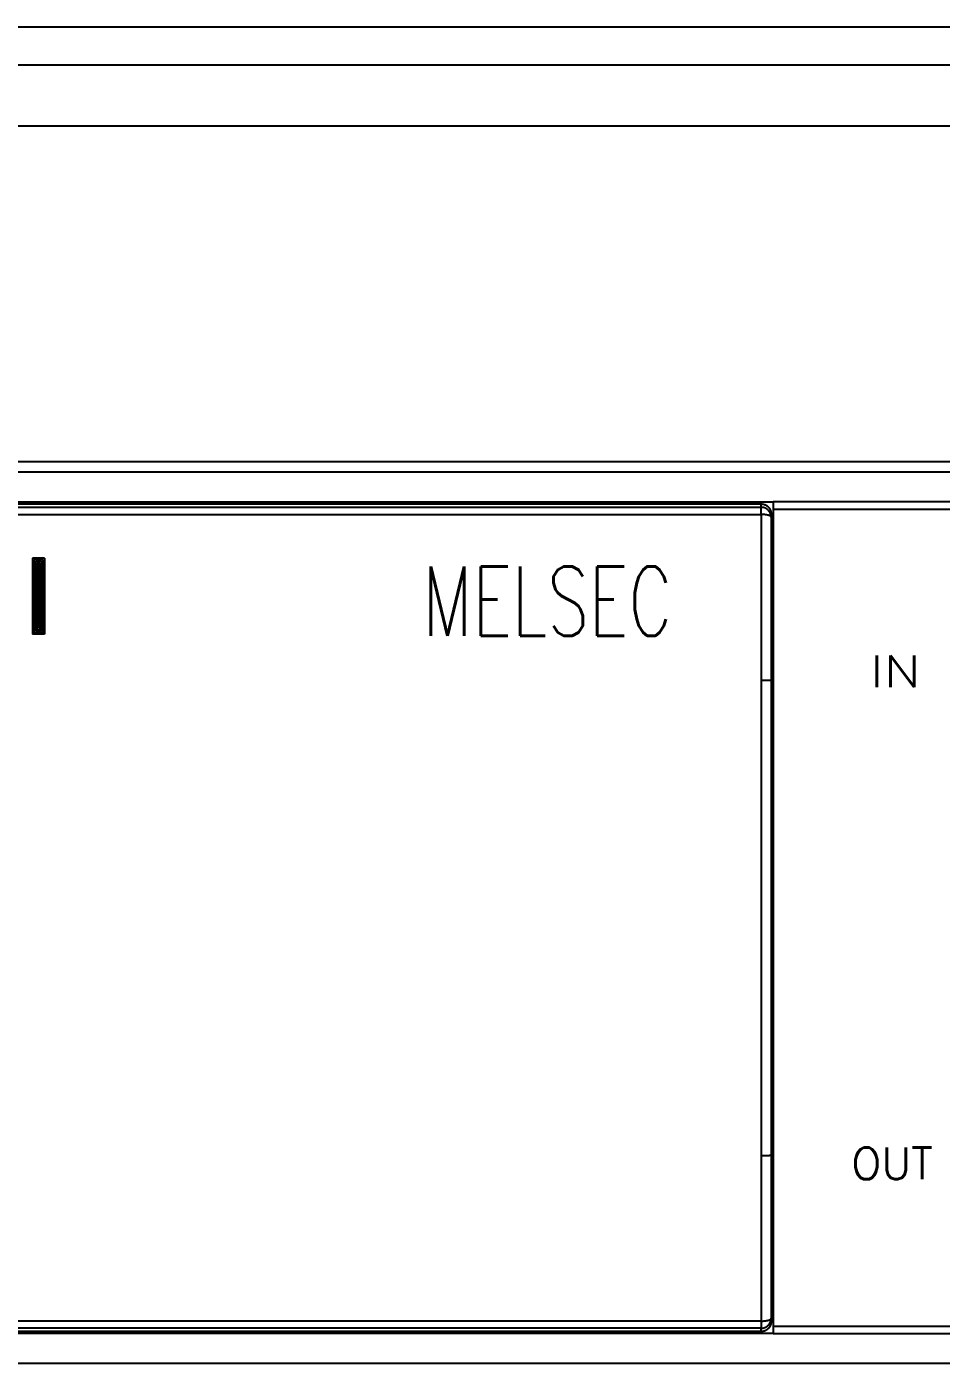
# Model space of a CAD drawing. Header units: millimetres. Extents: x -945625 to 316, y 6 to 533140.
# Drawn here: x -945437.4 to -945391.2, y 532450 to 532517.5 of the extents above; entities that cross this region are included whole.
import ezdxf

# ---------------------------------------------------------------- set-up
doc = ezdxf.new("R2010")
doc.units = ezdxf.units.MM
doc.header["$LTSCALE"] = 4
doc.styles.get("Standard").update_dxf_attribs({"font": 'simplex.shx', "height": 2, "bigfont": '@extfont2.shx'})

msp = doc.modelspace()

# ---------------------------------------------------------------- linework, layer by layer
at = {"color": 7, "linetype": 'Continuous'}
for p, q in [((-945461.49, 532517.527), (-945342.29, 532517.527)), ((-945461.49, 532515.61), (-945342.29, 532515.61)), ((-945473.06, 532512.527), (-945328.61, 532512.527)), ((-945342.29, 532495.548), (-945461.49, 532495.548)), ((-945341.79, 532495.027), (-945461.99, 532495.027)), ((-945456.59, 532493.527), (-945399.69, 532493.527)), ((-945448.69, 532493.427), (-945400.29, 532493.427)), ((-945400.29, 532493.257), (-945400.29, 532493.427)), ((-945399.69, 532493.527), (-945399.69, 532493.17)), ((-945353.69, 532493.527), (-945399.69, 532493.527)), ((-945400.29, 532492.895), (-945400.29, 532493.257)), ((-945400.29, 532493.257), (-945400.267, 532493.256)), ((-945400.29, 532492.895), (-945400.267, 532492.895)), ((-945400.29, 532492.895), (-945400.29, 532484.527)), ((-945399.791, 532492.927), (-945399.791, 532492.757)), ((-945399.791, 532492.757), (-945399.791, 532484.522)), ((-945399.69, 532493.17), (-945399.69, 532484.527)), ((-945399.69, 532493.17), (-945353.69, 532493.17)), ((-945437.062, 532490.691), (-945437.062, 532486.841)), ((-945436.464, 532490.691), (-945437.062, 532490.691)), ((-945436.464, 532490.691), (-945436.464, 532486.841)), ((-945436.985, 532490.614), (-945436.541, 532490.614)), ((-945436.985, 532486.918), (-945436.985, 532490.614)), ((-945436.908, 532490.537), (-945436.618, 532490.537)), ((-945436.908, 532486.995), (-945436.908, 532490.537)), ((-945436.831, 532490.46), (-945436.695, 532490.46)), ((-945436.831, 532487.072), (-945436.831, 532490.46)), ((-945436.772, 532490.383), (-945436.772, 532487.149)), ((-945436.754, 532487.149), (-945436.754, 532490.383)), ((-945436.695, 532490.46), (-945436.695, 532487.072)), ((-945436.618, 532490.537), (-945436.618, 532486.995)), ((-945436.541, 532490.614), (-945436.541, 532486.918)), ((-945399.69, 532489.027), (-945399.791, 532489.027)), ((-945399.791, 532488.627), (-945399.69, 532488.627)), ((-945399.69, 532488.127), (-945399.791, 532488.127)), ((-945436.464, 532486.841), (-945437.062, 532486.841)), ((-945436.541, 532486.918), (-945436.985, 532486.918)), ((-945436.618, 532486.995), (-945436.908, 532486.995)), ((-945436.695, 532487.072), (-945436.831, 532487.072)), ((-945399.791, 532485.127), (-945399.69, 532485.127)), ((-945399.69, 532484.627), (-945399.791, 532484.627)), ((-945400.29, 532484.527), (-945400.29, 532460.527)), ((-945399.791, 532484.522), (-945399.791, 532460.532)), ((-945399.69, 532484.527), (-945399.69, 532460.527)), ((-945399.69, 532468.027), (-945399.791, 532468.127)), ((-945399.791, 532468.027), (-945399.69, 532468.027)), ((-945400.29, 532460.527), (-945400.29, 532452.159)), ((-945399.791, 532460.532), (-945399.791, 532452.297)), ((-945399.69, 532460.527), (-945399.69, 532451.884)), ((-945399.69, 532459.927), (-945399.791, 532459.927)), ((-945399.791, 532456.927), (-945399.69, 532456.927)), ((-945400.29, 532452.159), (-945465.59, 532452.159)), ((-945400.29, 532452.159), (-945400.29, 532451.797)), ((-945400.29, 532452.159), (-945400.267, 532452.159)), ((-945399.791, 532452.297), (-945399.791, 532452.273)), ((-945399.791, 532452.297), (-945399.791, 532452.127)), ((-945400.29, 532451.797), (-945465.59, 532451.797)), ((-945399.69, 532451.527), (-945456.59, 532451.527)), ((-945400.29, 532451.627), (-945448.69, 532451.627)), ((-945400.29, 532451.627), (-945400.29, 532451.797)), ((-945399.69, 532451.884), (-945399.69, 532451.527)), ((-945353.69, 532451.884), (-945399.69, 532451.884)), ((-945399.69, 532451.527), (-945353.69, 532451.527)), ((-945461.99, 532450.027), (-945341.79, 532450.027))]:
    msp.add_line(p, q, dxfattribs=at)
for points in [[(-945400.29, 532493.427), (-945400.284, 532493.427), (-945400.277, 532493.427), (-945400.271, 532493.427), (-945400.264, 532493.427), (-945400.258, 532493.426), (-945400.252, 532493.426), (-945400.245, 532493.425), (-945400.239, 532493.425), (-945400.233, 532493.424), (-945400.227, 532493.423), (-945400.22, 532493.422), (-945400.214, 532493.421), (-945400.208, 532493.42), (-945400.202, 532493.419), (-945400.196, 532493.418), (-945400.19, 532493.417), (-945400.184, 532493.415), (-945400.177, 532493.414), (-945400.171, 532493.413), (-945400.165, 532493.411), (-945400.159, 532493.409), (-945400.154, 532493.408), (-945400.148, 532493.406), (-945400.142, 532493.404), (-945400.136, 532493.402), (-945400.13, 532493.4), (-945400.124, 532493.398), (-945400.118, 532493.396), (-945400.113, 532493.394), (-945400.107, 532493.392), (-945400.101, 532493.389), (-945400.096, 532493.387), (-945400.09, 532493.384), (-945400.084, 532493.382), (-945400.079, 532493.379), (-945400.073, 532493.377), (-945400.068, 532493.374), (-945400.063, 532493.371), (-945400.057, 532493.368), (-945400.052, 532493.365), (-945400.046, 532493.362), (-945400.041, 532493.359), (-945400.036, 532493.356), (-945400.031, 532493.353), (-945400.026, 532493.35), (-945400.02, 532493.346), (-945400.015, 532493.343), (-945400.01, 532493.34), (-945400.005, 532493.336), (-945400, 532493.332), (-945399.995, 532493.329), (-945399.991, 532493.325), (-945399.986, 532493.322), (-945399.981, 532493.318), (-945399.976, 532493.314), (-945399.972, 532493.31), (-945399.967, 532493.306), (-945399.962, 532493.302), (-945399.958, 532493.298), (-945399.953, 532493.294), (-945399.949, 532493.29), (-945399.944, 532493.286), (-945399.94, 532493.281), (-945399.936, 532493.277), (-945399.932, 532493.273), (-945399.927, 532493.268), (-945399.923, 532493.264), (-945399.919, 532493.259), (-945399.915, 532493.255), (-945399.911, 532493.25), (-945399.907, 532493.246), (-945399.903, 532493.241), (-945399.899, 532493.236), (-945399.896, 532493.231), (-945399.892, 532493.227), (-945399.888, 532493.222), (-945399.885, 532493.217), (-945399.881, 532493.212), (-945399.878, 532493.207), (-945399.874, 532493.202), (-945399.871, 532493.197), (-945399.868, 532493.192), (-945399.864, 532493.187), (-945399.861, 532493.181), (-945399.858, 532493.176), (-945399.855, 532493.171), (-945399.852, 532493.165), (-945399.849, 532493.16), (-945399.846, 532493.155), (-945399.843, 532493.149), (-945399.841, 532493.144), (-945399.838, 532493.138), (-945399.835, 532493.133), (-945399.833, 532493.127), (-945399.83, 532493.122), (-945399.828, 532493.116), (-945399.826, 532493.11), (-945399.823, 532493.105), (-945399.821, 532493.099), (-945399.819, 532493.093), (-945399.817, 532493.087), (-945399.815, 532493.081), (-945399.813, 532493.076), (-945399.811, 532493.07), (-945399.81, 532493.064), (-945399.808, 532493.058), (-945399.806, 532493.052), (-945399.805, 532493.046), (-945399.803, 532493.04), (-945399.802, 532493.034), (-945399.801, 532493.028), (-945399.799, 532493.021), (-945399.798, 532493.015), (-945399.797, 532493.009), (-945399.796, 532493.003), (-945399.795, 532492.997), (-945399.794, 532492.991), (-945399.793, 532492.984), (-945399.793, 532492.978), (-945399.792, 532492.972), (-945399.792, 532492.965), (-945399.791, 532492.959), (-945399.791, 532492.953), (-945399.79, 532492.946), (-945399.79, 532492.94), (-945399.79, 532492.934), (-945399.79, 532492.927)], [(-945437.825, 532493.257), (-945437.31, 532493.257), (-945436.796, 532493.257), (-945436.282, 532493.257), (-945435.768, 532493.257), (-945435.254, 532493.257), (-945434.74, 532493.257), (-945434.225, 532493.257), (-945433.711, 532493.257), (-945433.197, 532493.257), (-945432.683, 532493.257), (-945432.169, 532493.257), (-945431.655, 532493.257), (-945431.14, 532493.257), (-945430.626, 532493.257), (-945430.112, 532493.257), (-945429.598, 532493.257), (-945429.084, 532493.257), (-945428.57, 532493.257), (-945428.055, 532493.257), (-945427.541, 532493.257), (-945427.027, 532493.257), (-945426.513, 532493.257), (-945425.999, 532493.257), (-945425.485, 532493.257), (-945424.97, 532493.257), (-945424.456, 532493.257), (-945423.942, 532493.257), (-945423.428, 532493.257), (-945422.914, 532493.257), (-945422.399, 532493.257), (-945421.885, 532493.257), (-945421.371, 532493.257), (-945420.857, 532493.257), (-945420.343, 532493.257), (-945419.829, 532493.257), (-945419.314, 532493.257), (-945418.8, 532493.257), (-945418.286, 532493.257), (-945417.772, 532493.257), (-945417.258, 532493.257), (-945416.744, 532493.257), (-945416.229, 532493.257), (-945415.715, 532493.257), (-945415.201, 532493.257), (-945414.687, 532493.257), (-945414.173, 532493.257), (-945413.659, 532493.257), (-945413.144, 532493.257), (-945412.63, 532493.257), (-945412.116, 532493.257), (-945411.602, 532493.257), (-945411.088, 532493.257), (-945410.573, 532493.257), (-945410.059, 532493.257), (-945409.545, 532493.257), (-945409.031, 532493.257), (-945408.517, 532493.257), (-945408.003, 532493.257), (-945407.488, 532493.257), (-945406.974, 532493.257), (-945406.46, 532493.257), (-945405.946, 532493.257), (-945405.432, 532493.257), (-945404.918, 532493.257), (-945404.403, 532493.257), (-945403.889, 532493.257), (-945403.375, 532493.257), (-945402.861, 532493.257), (-945402.347, 532493.257), (-945401.833, 532493.257), (-945401.318, 532493.257), (-945400.804, 532493.257), (-945400.29, 532493.257)], [(-945437.825, 532492.895), (-945437.31, 532492.895), (-945436.796, 532492.895), (-945436.282, 532492.895), (-945435.768, 532492.895), (-945435.254, 532492.895), (-945434.74, 532492.895), (-945434.225, 532492.895), (-945433.711, 532492.895), (-945433.197, 532492.895), (-945432.683, 532492.895), (-945432.169, 532492.895), (-945431.655, 532492.895), (-945431.14, 532492.895), (-945430.626, 532492.895), (-945430.112, 532492.895), (-945429.598, 532492.895), (-945429.084, 532492.895), (-945428.57, 532492.895), (-945428.055, 532492.895), (-945427.541, 532492.895), (-945427.027, 532492.895), (-945426.513, 532492.895), (-945425.999, 532492.895), (-945425.485, 532492.895), (-945424.97, 532492.895), (-945424.456, 532492.895), (-945423.942, 532492.895), (-945423.428, 532492.895), (-945422.914, 532492.895), (-945422.399, 532492.895), (-945421.885, 532492.895), (-945421.371, 532492.895), (-945420.857, 532492.895), (-945420.343, 532492.895), (-945419.829, 532492.895), (-945419.314, 532492.895), (-945418.8, 532492.895), (-945418.286, 532492.895), (-945417.772, 532492.895), (-945417.258, 532492.895), (-945416.744, 532492.895), (-945416.229, 532492.895), (-945415.715, 532492.895), (-945415.201, 532492.895), (-945414.687, 532492.895), (-945414.173, 532492.895), (-945413.659, 532492.895), (-945413.144, 532492.895), (-945412.63, 532492.895), (-945412.116, 532492.895), (-945411.602, 532492.895), (-945411.088, 532492.895), (-945410.573, 532492.895), (-945410.059, 532492.895), (-945409.545, 532492.895), (-945409.031, 532492.895), (-945408.517, 532492.895), (-945408.003, 532492.895), (-945407.488, 532492.895), (-945406.974, 532492.895), (-945406.46, 532492.895), (-945405.946, 532492.895), (-945405.432, 532492.895), (-945404.918, 532492.895), (-945404.403, 532492.895), (-945403.889, 532492.895), (-945403.375, 532492.895), (-945402.861, 532492.895), (-945402.347, 532492.895), (-945401.833, 532492.895), (-945401.318, 532492.895), (-945400.804, 532492.895), (-945400.29, 532492.895)], [(-945400.29, 532484.527), (-945400.284, 532484.527), (-945400.277, 532484.527), (-945400.271, 532484.527), (-945400.265, 532484.527), (-945400.258, 532484.528), (-945400.252, 532484.528), (-945400.246, 532484.528), (-945400.24, 532484.528), (-945400.234, 532484.528), (-945400.227, 532484.528), (-945400.221, 532484.528), (-945400.215, 532484.528), (-945400.209, 532484.528), (-945400.203, 532484.528), (-945400.197, 532484.528), (-945400.19, 532484.528), (-945400.184, 532484.528), (-945400.178, 532484.528), (-945400.172, 532484.528), (-945400.166, 532484.528), (-945400.16, 532484.528), (-945400.154, 532484.528), (-945400.148, 532484.528), (-945400.143, 532484.528), (-945400.137, 532484.528), (-945400.131, 532484.528), (-945400.125, 532484.528), (-945400.119, 532484.528), (-945400.114, 532484.528), (-945400.108, 532484.528), (-945400.102, 532484.528), (-945400.096, 532484.528), (-945400.091, 532484.528), (-945400.085, 532484.528), (-945400.08, 532484.528), (-945400.074, 532484.528), (-945400.069, 532484.528), (-945400.063, 532484.528), (-945400.058, 532484.528), (-945400.052, 532484.528), (-945400.047, 532484.528), (-945400.041, 532484.528), (-945400.036, 532484.528), (-945400.031, 532484.528), (-945400.026, 532484.528), (-945400.021, 532484.528), (-945400.015, 532484.528), (-945400.01, 532484.528), (-945400.005, 532484.528), (-945400, 532484.528), (-945399.995, 532484.528), (-945399.99, 532484.528), (-945399.985, 532484.528), (-945399.981, 532484.528), (-945399.976, 532484.527), (-945399.971, 532484.527), (-945399.966, 532484.527), (-945399.962, 532484.527), (-945399.957, 532484.527), (-945399.953, 532484.527), (-945399.948, 532484.527), (-945399.944, 532484.527), (-945399.939, 532484.527), (-945399.935, 532484.527), (-945399.931, 532484.527), (-945399.926, 532484.527), (-945399.922, 532484.527), (-945399.918, 532484.527), (-945399.914, 532484.527), (-945399.91, 532484.527), (-945399.906, 532484.527), (-945399.902, 532484.527), (-945399.898, 532484.527), (-945399.894, 532484.526), (-945399.89, 532484.526), (-945399.887, 532484.526), (-945399.883, 532484.526), (-945399.879, 532484.526), (-945399.876, 532484.526), (-945399.872, 532484.526), (-945399.869, 532484.526), (-945399.866, 532484.526), (-945399.862, 532484.526), (-945399.859, 532484.526), (-945399.856, 532484.526), (-945399.853, 532484.526), (-945399.85, 532484.525), (-945399.847, 532484.525), (-945399.844, 532484.525), (-945399.841, 532484.525), (-945399.839, 532484.525), (-945399.836, 532484.525), (-945399.833, 532484.525), (-945399.828, 532484.525), (-945399.826, 532484.525), (-945399.821, 532484.525), (-945399.817, 532484.524), (-945399.815, 532484.524), (-945399.811, 532484.524), (-945399.809, 532484.524), (-945399.806, 532484.524), (-945399.804, 532484.524), (-945399.801, 532484.524), (-945399.799, 532484.523), (-945399.797, 532484.523), (-945399.794, 532484.523), (-945399.792, 532484.523), (-945399.79, 532484.522)], [(-945400.29, 532460.527), (-945400.284, 532460.527), (-945400.277, 532460.527), (-945400.271, 532460.527), (-945400.265, 532460.527), (-945400.258, 532460.527), (-945400.252, 532460.527), (-945400.246, 532460.527), (-945400.24, 532460.527), (-945400.234, 532460.527), (-945400.227, 532460.527), (-945400.221, 532460.527), (-945400.215, 532460.527), (-945400.209, 532460.527), (-945400.203, 532460.527), (-945400.197, 532460.527), (-945400.19, 532460.527), (-945400.184, 532460.527), (-945400.178, 532460.527), (-945400.172, 532460.526), (-945400.166, 532460.526), (-945400.16, 532460.526), (-945400.154, 532460.526), (-945400.148, 532460.526), (-945400.143, 532460.526), (-945400.137, 532460.526), (-945400.131, 532460.526), (-945400.125, 532460.526), (-945400.119, 532460.526), (-945400.114, 532460.526), (-945400.108, 532460.526), (-945400.102, 532460.526), (-945400.096, 532460.526), (-945400.091, 532460.526), (-945400.085, 532460.526), (-945400.08, 532460.526), (-945400.074, 532460.526), (-945400.069, 532460.526), (-945400.063, 532460.526), (-945400.058, 532460.527), (-945400.052, 532460.527), (-945400.047, 532460.527), (-945400.041, 532460.527), (-945400.036, 532460.527), (-945400.031, 532460.527), (-945400.026, 532460.527), (-945400.021, 532460.527), (-945400.015, 532460.527), (-945400.01, 532460.527), (-945400.005, 532460.527), (-945400, 532460.527), (-945399.995, 532460.527), (-945399.99, 532460.527), (-945399.985, 532460.527), (-945399.981, 532460.527), (-945399.976, 532460.527), (-945399.971, 532460.527), (-945399.966, 532460.527), (-945399.962, 532460.527), (-945399.957, 532460.527), (-945399.953, 532460.527), (-945399.948, 532460.527), (-945399.944, 532460.527), (-945399.939, 532460.527), (-945399.935, 532460.527), (-945399.931, 532460.528), (-945399.926, 532460.528), (-945399.922, 532460.528), (-945399.918, 532460.528), (-945399.914, 532460.528), (-945399.91, 532460.528), (-945399.906, 532460.528), (-945399.902, 532460.528), (-945399.898, 532460.528), (-945399.894, 532460.528), (-945399.89, 532460.528), (-945399.887, 532460.528), (-945399.883, 532460.528), (-945399.879, 532460.528), (-945399.876, 532460.528), (-945399.872, 532460.528), (-945399.869, 532460.529), (-945399.866, 532460.529), (-945399.862, 532460.529), (-945399.859, 532460.529), (-945399.856, 532460.529), (-945399.853, 532460.529), (-945399.85, 532460.529), (-945399.847, 532460.529), (-945399.844, 532460.529), (-945399.841, 532460.529), (-945399.839, 532460.529), (-945399.836, 532460.529), (-945399.833, 532460.529), (-945399.831, 532460.53), (-945399.828, 532460.53), (-945399.826, 532460.53), (-945399.821, 532460.53), (-945399.817, 532460.53), (-945399.815, 532460.53), (-945399.811, 532460.53), (-945399.809, 532460.53), (-945399.806, 532460.531), (-945399.804, 532460.531), (-945399.801, 532460.531), (-945399.799, 532460.531), (-945399.797, 532460.531), (-945399.794, 532460.532), (-945399.792, 532460.532), (-945399.79, 532460.533)], [(-945399.79, 532452.127), (-945399.79, 532452.121), (-945399.79, 532452.114), (-945399.79, 532452.108), (-945399.791, 532452.102), (-945399.791, 532452.095), (-945399.792, 532452.089), (-945399.792, 532452.083), (-945399.793, 532452.076), (-945399.793, 532452.07), (-945399.794, 532452.064), (-945399.795, 532452.058), (-945399.796, 532452.051), (-945399.797, 532452.045), (-945399.798, 532452.039), (-945399.799, 532452.033), (-945399.801, 532452.027), (-945399.802, 532452.021), (-945399.803, 532452.015), (-945399.805, 532452.009), (-945399.806, 532452.003), (-945399.808, 532451.997), (-945399.81, 532451.991), (-945399.811, 532451.985), (-945399.813, 532451.979), (-945399.815, 532451.973), (-945399.817, 532451.967), (-945399.819, 532451.961), (-945399.821, 532451.956), (-945399.823, 532451.95), (-945399.826, 532451.944), (-945399.828, 532451.939), (-945399.83, 532451.933), (-945399.833, 532451.927), (-945399.835, 532451.922), (-945399.838, 532451.916), (-945399.841, 532451.911), (-945399.843, 532451.905), (-945399.846, 532451.9), (-945399.849, 532451.894), (-945399.852, 532451.889), (-945399.855, 532451.884), (-945399.858, 532451.878), (-945399.861, 532451.873), (-945399.864, 532451.868), (-945399.868, 532451.863), (-945399.871, 532451.858), (-945399.874, 532451.853), (-945399.878, 532451.848), (-945399.881, 532451.843), (-945399.885, 532451.838), (-945399.888, 532451.833), (-945399.892, 532451.828), (-945399.896, 532451.823), (-945399.899, 532451.818), (-945399.903, 532451.814), (-945399.907, 532451.809), (-945399.911, 532451.804), (-945399.915, 532451.8), (-945399.919, 532451.795), (-945399.923, 532451.791), (-945399.927, 532451.786), (-945399.932, 532451.782), (-945399.936, 532451.777), (-945399.94, 532451.773), (-945399.944, 532451.769), (-945399.949, 532451.765), (-945399.953, 532451.76), (-945399.958, 532451.756), (-945399.962, 532451.752), (-945399.967, 532451.748), (-945399.972, 532451.744), (-945399.976, 532451.741), (-945399.981, 532451.737), (-945399.986, 532451.733), (-945399.991, 532451.729), (-945399.995, 532451.726), (-945400, 532451.722), (-945400.005, 532451.718), (-945400.01, 532451.715), (-945400.015, 532451.712), (-945400.02, 532451.708), (-945400.026, 532451.705), (-945400.031, 532451.702), (-945400.036, 532451.698), (-945400.041, 532451.695), (-945400.046, 532451.692), (-945400.052, 532451.689), (-945400.057, 532451.686), (-945400.063, 532451.684), (-945400.068, 532451.681), (-945400.073, 532451.678), (-945400.079, 532451.675), (-945400.084, 532451.673), (-945400.09, 532451.67), (-945400.096, 532451.668), (-945400.101, 532451.665), (-945400.107, 532451.663), (-945400.113, 532451.661), (-945400.118, 532451.659), (-945400.124, 532451.656), (-945400.13, 532451.654), (-945400.136, 532451.652), (-945400.142, 532451.65), (-945400.148, 532451.649), (-945400.154, 532451.647), (-945400.159, 532451.645), (-945400.165, 532451.643), (-945400.171, 532451.642), (-945400.177, 532451.64), (-945400.184, 532451.639), (-945400.19, 532451.638), (-945400.196, 532451.636), (-945400.202, 532451.635), (-945400.208, 532451.634), (-945400.214, 532451.633), (-945400.22, 532451.632), (-945400.227, 532451.631), (-945400.233, 532451.631), (-945400.239, 532451.63), (-945400.245, 532451.629), (-945400.252, 532451.629), (-945400.258, 532451.628), (-945400.264, 532451.628), (-945400.271, 532451.628), (-945400.277, 532451.627), (-945400.284, 532451.627), (-945400.29, 532451.627)]]:
    msp.add_lwpolyline(points, dxfattribs=at)
for centre, radius, start, end in [((-945400.289, 532492.784), 0.473, 84.38681, 87.32052), ((-945400.289, 532491.189), 1.706, 88.45547, 89.26629), ((-945400.292, 532492.749), 0.508, 81.64643, 84.43191), ((-945400.292, 532491.079), 1.816, 87.67231, 88.44551), ((-945400.294, 532492.733), 0.524, 78.89537, 81.63918), ((-945400.293, 532491.05), 1.845, 86.90602, 87.67439), ((-945400.293, 532492.747), 0.51, 75.89241, 78.75231), ((-945400.29, 532491.137), 1.758, 86.02515, 86.83653), ((-945400.292, 532492.749), 0.508, 72.9568, 75.87149), ((-945400.286, 532491.198), 1.697, 85.18875, 86.03145), ((-945400.293, 532492.749), 0.508, 69.91676, 72.86715), ((-945400.283, 532491.26), 1.634, 84.24195, 85.11511), ((-945400.294, 532492.747), 0.51, 66.94887, 69.92256), ((-945400.276, 532491.33), 1.565, 83.31116, 84.21795), ((-945400.294, 532492.75), 0.507, 63.81148, 66.83269), ((-945400.268, 532491.422), 1.472, 82.27929, 83.23287), ((-945400.294, 532492.75), 0.508, 60.78156, 63.82796), ((-945400.256, 532491.514), 1.379, 81.25758, 82.26067), ((-945400.294, 532492.752), 0.506, 57.59403, 60.6736), ((-945400.242, 532491.617), 1.275, 80.07797, 81.14073), ((-945400.294, 532492.751), 0.506, 54.52939, 57.62556), ((-945400.225, 532491.721), 1.17, 78.92362, 80.05364), ((-945400.294, 532492.753), 0.505, 51.30809, 54.42674), ((-945400.206, 532491.829), 1.06, 77.56328, 78.77277), ((-945400.293, 532492.753), 0.504, 48.21885, 51.34995), ((-945400.183, 532491.938), 0.949, 76.21235, 77.51616), ((-945400.293, 532492.755), 0.503, 44.96745, 48.11459), ((-945400.16, 532492.045), 0.839, 74.61275, 76.02682), ((-945400.292, 532492.755), 0.503, 41.8857, 45.03067), ((-945400.133, 532492.147), 0.734, 72.98453, 74.52753), ((-945400.294, 532492.754), 0.504, 38.6797, 41.81012), ((-945400.107, 532492.241), 0.637, 71.0807, 72.76547), ((-945400.291, 532492.756), 0.5, 35.55893, 38.70624), ((-945400.076, 532492.335), 0.537, 69.02277, 70.90568), ((-945400.285, 532492.761), 0.493, 32.28895, 35.47409), ((-945400.045, 532492.424), 0.444, 66.54638, 68.67825), ((-945400.291, 532492.756), 0.501, 29.35015, 32.45427), ((-945400.017, 532492.489), 0.373, 64.05759, 66.41819), ((-945400.314, 532492.743), 0.527, 26.42552, 29.34236), ((-945399.997, 532492.536), 0.322, 61.16204, 63.67926), ((-945400.283, 532492.761), 0.492, 22.96888, 26.10574), ((-945399.961, 532492.609), 0.24, 57.2828, 60.39859), ((-945400.229, 532492.785), 0.432, 19.25961, 22.86383), ((-945399.921, 532492.675), 0.163, 52.22689, 56.45403), ((-945400.302, 532492.748), 0.514, 17.65061, 20.48725), ((-945399.912, 532492.682), 0.152, 49.37004, 53.37765), ((-945400.824, 532492.578), 1.063, 16.60785, 17.84379), ((-945399.987, 532492.595), 0.267, 47.32258, 49.27431), ((-945400.232, 532492.779), 0.439, 9.82295, 13.53263), ((-945399.87, 532492.737), 0.0844, 33.52649, 40.04623), ((-945400.187, 532492.786), 0.393, 3.78476, 9.98745), ((-945399.842, 532492.758), 0.0491, 16.17376, 31.07468), ((-945400.783, 532492.704), 0.994, 3.02066, 6.1993), ((-945399.882, 532492.738), 0.0929, 11.38509, 21.15271), ((-945400.289, 532453.865), 1.706, 270.73372, 271.54452), ((-945400.292, 532453.975), 1.816, 271.5545, 272.32768), ((-945400.292, 532454.004), 1.845, 272.30249, 273.07084), ((-945400.29, 532453.917), 1.758, 273.16348, 273.97484), ((-945400.286, 532453.856), 1.697, 273.96855, 274.81125), ((-945400.283, 532453.794), 1.634, 274.8849, 275.75805), ((-945400.276, 532453.724), 1.565, 275.78206, 276.68884), ((-945400.267, 532453.632), 1.472, 276.74394, 277.69751), ((-945400.256, 532453.54), 1.379, 277.76282, 278.7659), ((-945400.242, 532453.437), 1.275, 278.83538, 279.89813), ((-945400.225, 532453.333), 1.17, 279.94636, 281.07638), ((-945400.206, 532453.225), 1.06, 281.20218, 282.41167), ((-945400.184, 532453.116), 0.95, 282.50966, 283.81348), ((-945400.159, 532453.009), 0.839, 283.94642, 285.36049), ((-945400.133, 532452.907), 0.734, 285.50029, 287.0433), ((-945400.106, 532452.813), 0.637, 287.20542, 288.89022), ((-945400.076, 532452.719), 0.537, 289.12478, 291.00772), ((-945400.045, 532452.63), 0.444, 291.28964, 293.42156), ((-945400.017, 532452.565), 0.373, 293.58178, 295.94244), ((-945399.997, 532452.518), 0.322, 296.28479, 298.80209), ((-945399.961, 532452.445), 0.24, 299.63886, 302.75477), ((-945399.921, 532452.379), 0.163, 303.54587, 307.77321), ((-945399.912, 532452.372), 0.152, 306.62224, 310.63007), ((-945400.298, 532452.3), 0.508, 339.9094, 342.86052), ((-945399.987, 532452.459), 0.267, 310.72563, 312.67748), ((-945400.298, 532452.299), 0.508, 342.95641, 345.87188), ((-945399.87, 532452.317), 0.0844, 319.9178, 326.43796), ((-945400.3, 532452.3), 0.51, 345.87007, 348.73076), ((-945399.842, 532452.296), 0.0491, 328.92478, 343.82678), ((-945400.314, 532452.301), 0.524, 348.9175, 351.66208), ((-945400.298, 532452.299), 0.507, 351.62015, 354.40644), ((-945399.882, 532452.316), 0.0929, 338.84695, 348.61525), ((-945400.263, 532452.295), 0.473, 354.38638, 357.32095), ((-945400.343, 532452.79), 0.994, 273.02112, 276.19884), ((-945400.262, 532452.194), 0.393, 273.78561, 279.9866), ((-945400.268, 532452.239), 0.439, 279.81933, 283.52809), ((-945400.469, 532452.831), 1.063, 286.58413, 287.81977), ((-945400.3, 532452.309), 0.514, 287.66485, 290.50085), ((-945400.262, 532452.236), 0.432, 289.25997, 292.86347), ((-945400.286, 532452.29), 0.492, 292.94095, 296.07727), ((-945400.304, 532452.32), 0.527, 296.42573, 299.34215), ((-945400.292, 532452.298), 0.501, 299.35034, 302.45409), ((-945400.286, 532452.292), 0.493, 302.28909, 305.47395), ((-945400.291, 532452.298), 0.501, 305.54644, 308.69357), ((-945400.293, 532452.301), 0.504, 308.66386, 311.7942), ((-945400.293, 532452.299), 0.503, 311.88569, 315.03069), ((-945400.292, 532452.299), 0.503, 314.96739, 318.11465), ((-945400.294, 532452.3), 0.504, 318.20286, 321.33419), ((-945400.294, 532452.3), 0.505, 321.29534, 324.41431), ((-945400.296, 532452.3), 0.506, 324.52918, 327.62576), ((-945400.295, 532452.3), 0.506, 327.58297, 330.66303), ((-945400.297, 532452.301), 0.508, 330.76247, 333.80944), ((-945400.297, 532452.3), 0.507, 333.80222, 336.82406), ((-945400.3, 532452.301), 0.51, 336.94853, 339.9229)]:
    msp.add_arc(centre, radius, start, end, dxfattribs=at)

# ---------------------------------------------------------------- texts
for s, height, width, p in [('MELSEC', 3.5, 0.7, (-945417.385, 532486.768)), ('IN', 1.6, 1.25, (-945394.797, 532484.166)), ('OUT', 1.6, 1, (-945395.734, 532459.32))]:
    msp.add_text(s, height=height, dxfattribs=dict(at, width=width)).set_placement(p)

doc.saveas('drawing.dxf')
